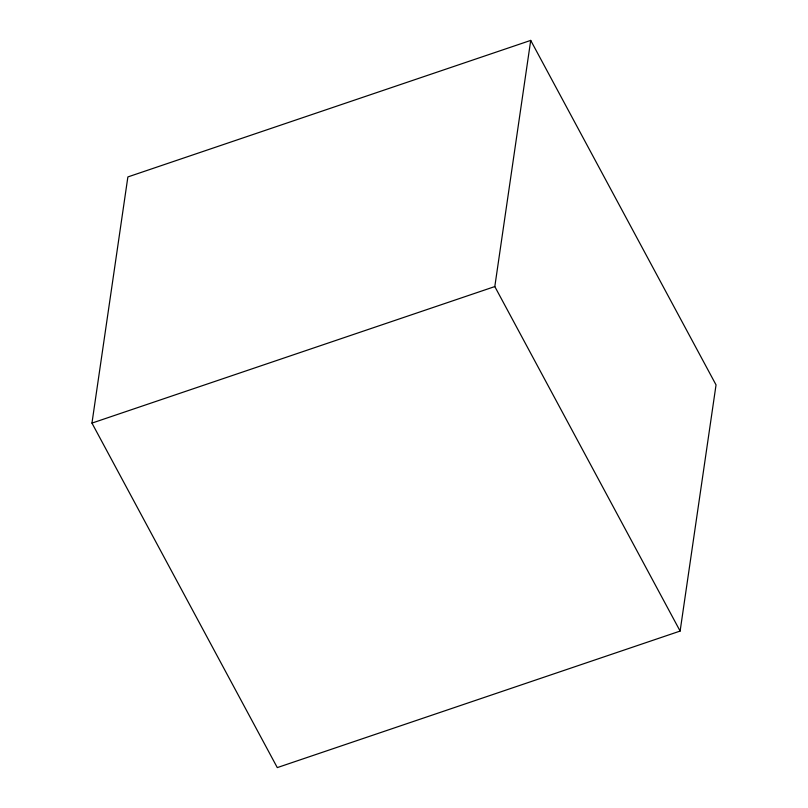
<?xml version="1.0" encoding="UTF-8"?>
<svg xmlns="http://www.w3.org/2000/svg" width="808" height="808" viewBox="0 0 808 808"><rect width="100%" height="100%" fill="white"/><g stroke="black" fill="none" stroke-linecap="round" stroke-linejoin="round"><path stroke-width="1.21" d="M91.96 423.099L127.876 176.932L530.715 40.4L716.04 384.901L680.124 631.068L277.285 767.6L91.96 423.099L494.809 286.567L530.715 40.4M494.809 286.567L680.124 631.068"/></g></svg>
